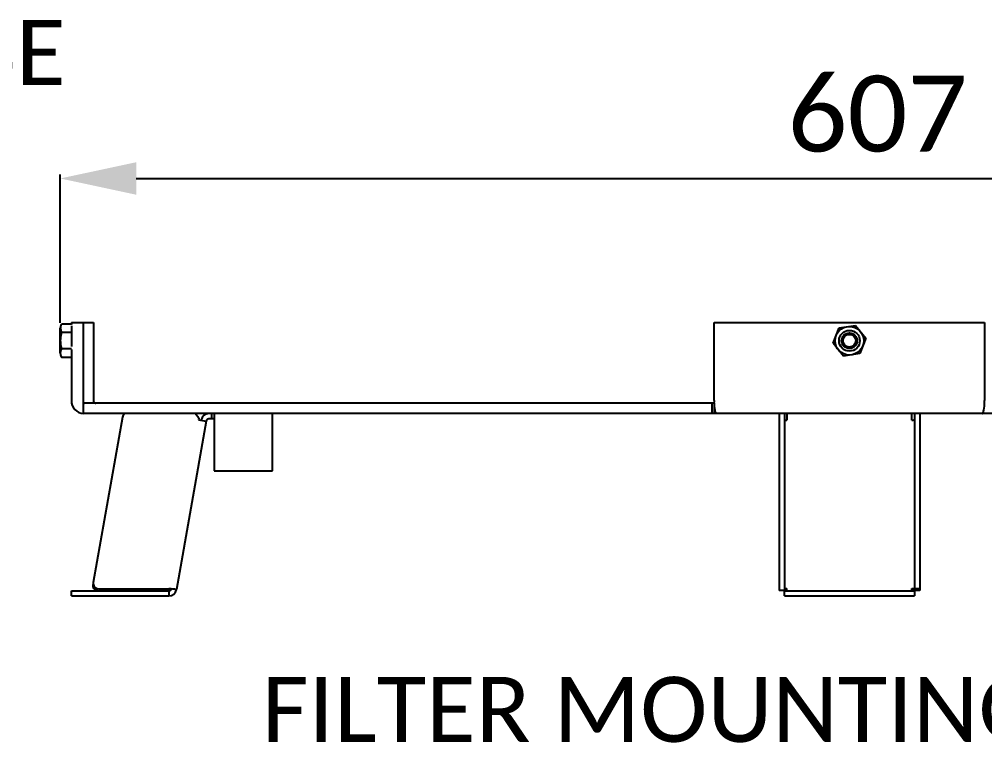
# Model space of a CAD drawing. Header units: millimetres. Extents: x 239 to 3500, y 0 to 2475.
# Drawn here: x 2291.2 to 2662.1, y 1070.7 to 1348.5 of the extents above; entities that cross this region are included whole.
import ezdxf

# ---------------------------------------------------------------- set-up
doc = ezdxf.new("R2010")
doc.units = ezdxf.units.MM
doc.header["$LTSCALE"] = 192.5
doc.header["$PDMODE"] = 3
doc.header["$PDSIZE"] = 8
doc.layers.get('0').update_dxf_attribs({"linetype": 'CONTINUOUS'})
doc.layers.get('Defpoints').update_dxf_attribs({"linetype": 'CONTINUOUS'})
doc.styles.get("Standard").update_dxf_attribs({"font": 'calibri.ttf'})
doc.dimstyles.new('DIMSTYLE_2', dxfattribs={"dimtxt": 29.166667, "dimasz": 29.166667, "dimexe": 1.5, "dimexo": 1, "dimtad": 1, "dimdsep": 46, "dimtxsty": 'Standard', "dimblk": '_FILLED', "dimblk1": '_FILLED', "dimblk2": '_FILLED', "dimcen": 0.09, "dimazin": 2, "dimtp": 0.01, "dimtm": 0.01, "dimtfac": 1, "dimtofl": 0, "dimtmove": 0, "dimatfit": 1, "dimldrblk": '_FILLED', "dimfxl": 1, "dimtolj": 1, "dimarcsym": 0})

# ---------------------------------------------------------------- blocks, each defined once
blk = doc.blocks.new('_FILLED')
at = {"color": 0, "linetype": 'ByBlock'}
blk.add_solid([(0, 0), (-1, 0.214), (-1, -0.214)], dxfattribs=at)
blk = doc.blocks.new('*D57')
at = {"color": 0, "linetype": 'Continuous', "lineweight": -2}
for p, q in [((2306.91, 1231.9), (2306.91, 1288.91)), ((2336.08, 1287.41), (2883.76, 1287.41)), ((2912.92, 1231.59), (2912.92, 1288.91))]:
    blk.add_line(p, q, dxfattribs=at)
at = {"layer": 'Defpoints', "color": 0}
for p in [(2912.92, 1287.41), (2306.91, 1230.9), (2912.92, 1230.59)]:
    blk.add_point(p, dxfattribs=at)
at = {"color": 0, "linetype": 'ByBlock', "lineweight": -2, "xscale": 29.1666666667, "yscale": 29.1666666667, "zscale": 29.1666666667, "rotation": 180}
blk.add_blockref('_FILLED', (2306.91, 1287.41), dxfattribs=at)
at = {"color": 0, "linetype": 'ByBlock', "lineweight": -2, "xscale": 29.1666666667, "yscale": 29.1666666667, "zscale": 29.1666666667}
blk.add_blockref('_FILLED', (2912.92, 1287.41), dxfattribs=at)
at = {"color": 0, "insert": (2620.94, 1326.92), "char_height": 29.167, "attachment_point": 2, "line_spacing_factor": 0.9}
blk.add_mtext('\\A1;607', dxfattribs=at)

msp = doc.modelspace()

# ---------------------------------------------------------------- linework, layer by layer
at = {"linetype": 'Continuous'}
for p, q in [((2311.163, 1232.076), (2311.163, 1231.328)), ((2311.163, 1232.076), (2319.645, 1232.076)), ((2315.706, 1232.076), (2315.706, 1202.076)), ((2319.645, 1232.076), (2319.645, 1202.076)), ((2558.243, 1202.076), (2558.243, 1232.076)), ((2558.243, 1232.076), (2662.084, 1232.076)), ((2662.084, 1232.076), (2662.084, 1202.076)), ((2306.913, 1220.393), (2306.913, 1229.915)), ((2307.405, 1231.425), (2307.347, 1231.328)), ((2311.163, 1231.425), (2307.405, 1231.425)), ((2307.405, 1228.406), (2311.163, 1228.406)), ((2311.163, 1230.825), (2311.163, 1222.857)), ((2603.889, 1224.096), (2606.177, 1230.02)), ((2606.177, 1230.02), (2612.451, 1231.001)), ((2612.451, 1231.001), (2616.438, 1226.057)), ((2616.438, 1226.057), (2614.15, 1220.133)), ((2307.405, 1222.057), (2311.216, 1222.057)), ((2311.163, 1221.67), (2311.163, 1218.728)), ((2607.876, 1219.152), (2603.889, 1224.096)), ((2306.913, 1219.576), (2306.913, 1219.599)), ((2307.405, 1218.728), (2307.347, 1218.825)), ((2307.405, 1218.728), (2311.163, 1218.728)), ((2311.163, 1218.728), (2311.163, 1202.076)), ((2614.15, 1220.133), (2607.876, 1219.152)), ((2315.881, 1197.076), (2315.881, 1201.076)), ((2558.126, 1201.076), (2315.881, 1201.076)), ((2557.258, 1201.076), (2557.258, 1197.076)), ((2558.126, 1201.076), (2558.126, 1197.076)), ((2904.446, 1197.076), (2315.881, 1197.076)), ((2330.778, 1195.718), (2319.577, 1132.197)), ((2360.169, 1195.401), (2358.764, 1197.076)), ((2360.169, 1195.401), (2360.058, 1194.771)), ((2360.058, 1194.771), (2363.012, 1194.25)), ((2365.997, 1195.076), (2363.997, 1195.076)), ((2364.997, 1197.076), (2364.997, 1195.076)), ((2365.997, 1197.076), (2365.997, 1175.076)), ((2388.511, 1175.076), (2388.511, 1197.076)), ((2583.163, 1197.076), (2583.163, 1129.126)), ((2585.163, 1197.076), (2585.163, 1129.126)), ((2586.163, 1197.076), (2586.163, 1194.597)), ((2634.163, 1194.597), (2634.163, 1197.076)), ((2635.163, 1197.076), (2635.163, 1129.85)), ((2637.163, 1197.076), (2637.163, 1129.126)), ((2363.012, 1194.25), (2351.605, 1129.555)), ((2365.997, 1175.076), (2388.511, 1175.076)), ((2311.168, 1127.076), (2311.168, 1129.076)), ((2311.168, 1129.076), (2348.651, 1129.076)), ((2321.547, 1129.85), (2348.611, 1129.85)), ((2348.483, 1129.126), (2348.611, 1129.85)), ((2348.724, 1129.839), (2348.611, 1129.85)), ((2348.651, 1129.076), (2348.651, 1127.076)), ((2348.932, 1129.819), (2348.724, 1129.839)), ((2351.085, 1129.647), (2351.605, 1129.555)), ((2585.163, 1129.126), (2583.163, 1129.126)), ((2585.163, 1129.076), (2635.163, 1129.076)), ((2585.213, 1127.076), (2585.213, 1129.076)), ((2586.163, 1129.076), (2586.163, 1129.903)), ((2634.163, 1129.076), (2634.163, 1129.903)), ((2634.73, 1129.933), (2634.901, 1129.89)), ((2637.163, 1129.85), (2635.163, 1129.85)), ((2635.163, 1129.126), (2635.163, 1129.647)), ((2637.163, 1129.126), (2635.163, 1129.126)), ((2635.163, 1129.076), (2635.163, 1127.076)), ((2635.341, 1129.779), (2635.863, 1129.647)), ((2311.168, 1127.076), (2348.651, 1127.076)), ((2585.163, 1127.076), (2635.163, 1127.076))]:
    msp.add_line(p, q, dxfattribs=at)
for radius in [5.5, 4, 3, 2.458]:
    msp.add_circle((2610.163, 1225.076), radius, dxfattribs=at)
for centre, radius, start, end in [((2321.714, 1224.26), 14.898, 163.84222, 166.74472), ((2311.601, 1230.957), 4.911, 208.93537, 211.30028), ((2312.472, 1228.633), 5.786, 151.15302, 152.26908), ((2309.534, 1220.392), 2.62, 176.12503, 183.90128), ((2309.685, 1220.38), 2.772, 168.56658, 176.07831), ((2312.102, 1221.325), 5.367, 206.60104, 207.73035), ((2312.472, 1221.52), 5.786, 207.73092, 208.84698), ((2316.163, 1202.076), 5, 180, 266.76892), ((2320.767, 1202.077), 5.061, 180.01164, 185.90985), ((2586.778, 1202.077), 28.535, 180.00038, 181.04465), ((2633.549, 1202.077), 28.535, 358.95536, 359.99962), ((2320.812, 1202.081), 5.106, 185.9029, 194.82114), ((2332.747, 1195.371), 2, 121.49063, 170), ((2363.997, 1194.076), 3, 90, 170), ((2363.997, 1194.076), 1, 90, 170), ((2321.547, 1131.85), 2, 170, 270), ((2321.419, 1131.126), 2, 170, 262.90273), ((2348.651, 1130.076), 1, 270, 340.91584), ((2348.651, 1130.076), 3, 270, 350), ((2351.491, 1140.723), 11.084, 266.87445, 267.90198), ((2586.09, 1144.745), 15.188, 266.49481, 267.33437), ((2586.159, 1146.289), 16.733, 267.34352, 270.01419), ((2586.164, 1135.514), 5.611, 268.15517, 269.99499), ((2634.163, 1146.768), 17.213, 270.00029, 270.66704), ((2638.566, 1153.394), 23.772, 260.71453, 261.14175)]:
    msp.add_arc(centre, radius, start, end, dxfattribs=at)
for points in [[(2307.347, 1231.328), (2307.101, 1230.901), (2306.913, 1230.408), (2306.913, 1229.915)], [(2306.913, 1229.915), (2306.913, 1229.637), (2306.971, 1229.356), (2307.066, 1229.094)], [(2307.066, 1229.094), (2307.131, 1228.917), (2307.212, 1228.746), (2307.303, 1228.581)], [(2307.213, 1227.676), (2307.026, 1226.877), (2306.913, 1226.052), (2306.913, 1225.232)], [(2306.913, 1225.232), (2306.913, 1224.534), (2306.994, 1223.834), (2307.133, 1223.15)], [(2307.405, 1222.057), (2307.21, 1221.704), (2307.047, 1221.325), (2306.968, 1220.929)], [(2307.133, 1223.15), (2307.208, 1222.783), (2307.3, 1222.418), (2307.405, 1222.057)], [(2306.919, 1220.215), (2306.95, 1219.766), (2307.102, 1219.324), (2307.303, 1218.921)], [(2350.146, 1129.709), (2349.741, 1129.742), (2349.337, 1129.781), (2348.932, 1129.819)], [(2350.886, 1129.656), (2350.639, 1129.67), (2350.393, 1129.688), (2350.146, 1129.709)]]:
    msp.add_open_spline(points, degree=3, dxfattribs=at)
for points, knots in [([(2319.645, 1202.076), (2319.645, 1201.822), (2319.851, 1201.293), (2320.378, 1201.076), (2320.63, 1201.076)], [0, 0, 0, 0, 0.502748, 1, 1, 1, 1]), ([(2558.678, 1197.741), (2558.609, 1197.972), (2558.339, 1199.228), (2558.266, 1200.516), (2558.247, 1201.556)], [0, 0, 0, 0, 0.1878615, 1, 1, 1, 1]), ([(2661.649, 1197.741), (2661.718, 1197.972), (2661.988, 1199.228), (2662.06, 1200.516), (2662.079, 1201.556)], [0, 0, 0, 0, 0.1878617, 1, 1, 1, 1]), ([(2559.111, 1197.076), (2559.071, 1197.076), (2558.809, 1197.208), (2558.746, 1197.518), (2558.678, 1197.741)], [0, 0, 0, 0, 0.1468536, 1, 1, 1, 1]), ([(2585.163, 1194.771), (2585.163, 1194.665), (2585.678, 1194.641), (2585.927, 1194.597), (2586.163, 1194.597)], [0, 0, 0, 0, 0.309397, 1, 1, 1, 1]), ([(2634.163, 1194.597), (2634.4, 1194.597), (2634.649, 1194.641), (2635.163, 1194.665), (2635.163, 1194.771)], [0, 0, 0, 0, 0.6906191, 1, 1, 1, 1]), ([(2661.216, 1197.076), (2661.256, 1197.076), (2661.518, 1197.208), (2661.581, 1197.518), (2661.649, 1197.741)], [0, 0, 0, 0, 0.1468534, 1, 1, 1, 1]), ([(2585.163, 1130.076), (2585.163, 1129.991), (2585.576, 1129.948), (2585.786, 1129.912), (2585.983, 1129.906)], [0, 0, 0, 0, 0.3027827, 1, 1, 1, 1]), ([(2634.163, 1129.903), (2634.299, 1129.903), (2634.468, 1129.9), (2634.634, 1129.928), (2634.664, 1129.939)], [0, 0, 0, 0, 0.8099444, 1, 1, 1, 1]), ([(2635.863, 1129.647), (2635.748, 1129.633), (2635.25, 1129.583), (2634.749, 1129.561), (2634.364, 1129.557)], [0, 0, 0, 0, 0.2308589, 1, 1, 1, 1]), ([(2634.905, 1129.905), (2634.926, 1129.902), (2634.965, 1129.896), (2635.004, 1129.89), (2635.022, 1129.887)], [0, 0, 0, 0, 0.5336529, 1, 1, 1, 1]), ([(2635.863, 1129.647), (2635.968, 1129.65), (2636.312, 1129.663), (2636.656, 1129.688), (2636.89, 1129.733)], [0, 0, 0, 0, 0.3063577, 1, 1, 1, 1])]:
    msp.add_open_spline(points, degree=3, knots=knots, dxfattribs=at)

# ---------------------------------------------------------------- texts
at = {"char_height": 25, "attachment_point": 1}
for s, insert, width in [('GAS HOSE', (2148.065, 1348.251), 259.88298), ('FILTER MOUNTING STAND', (2384.386, 1095.994), 576.05517)]:
    msp.add_mtext(s, dxfattribs=dict(at, insert=insert, width=width))

# ---------------------------------------------------------------- dimensions: what is measured, and where the dimension line sits
at = {"linetype": 'Continuous'}
dim = msp.add_linear_dim(base=(2912.922, 1287.41), p1=(2306.913, 1230.898), p2=(2912.922, 1230.591), text='607', dimstyle='DIMSTYLE_2', override={"dimpost": '<>'}, dxfattribs=at)
dim.commit()
dim.dimension.update_dxf_attribs({"geometry": '*D57', "text_midpoint": (2620.942, 1287.41), "dimtype": 160})

doc.saveas('drawing.dxf')
